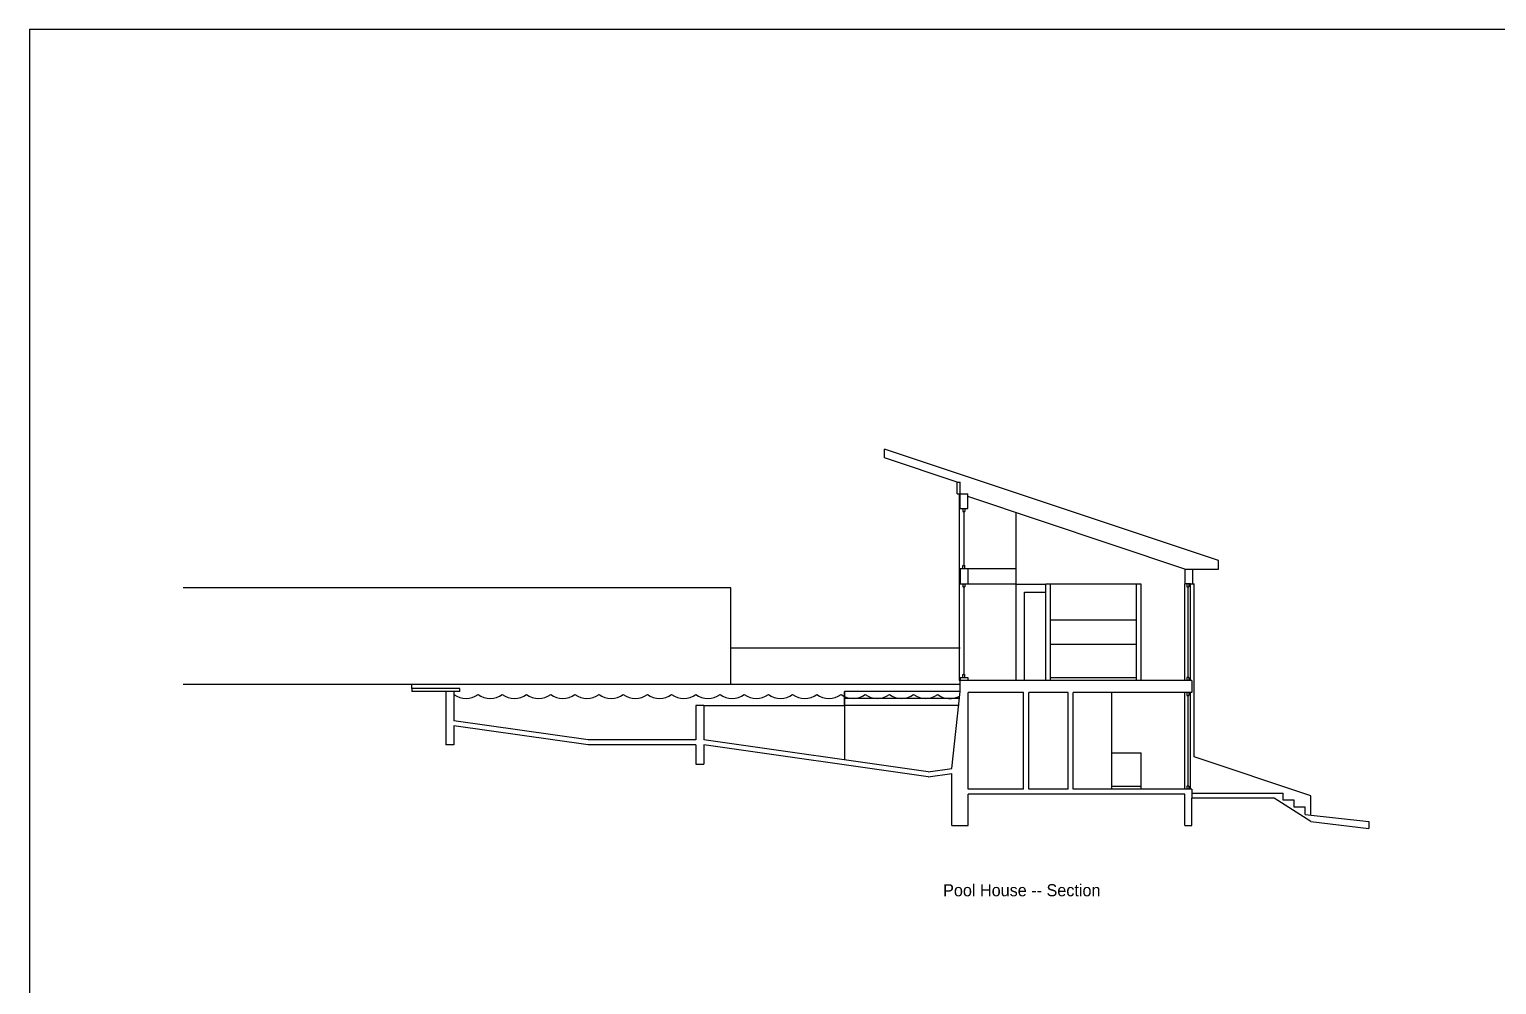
# Model space of a CAD drawing. Header units: inches. Extents: x 0 to 5835, y -2804 to 1896.
# Drawn here: x 0 to 1456, y 948 to 1896 of the extents above; entities that cross this region are included whole.
import ezdxf

# ---------------------------------------------------------------- set-up
doc = ezdxf.new("R2010")
doc.units = ezdxf.units.IN
doc.header["$LTSCALE"] = 8
doc.header["$MEASUREMENT"] = 0
for name, color, linetype in [('A-Elev', 7, 'CONTINUOUS'), ('A-walls', 7, 'CONTINUOUS'), ('construction', 160, 'CONTINUOUS')]:
    doc.layers.add(name, color=color, linetype=linetype)
doc.styles.get("Standard").update_dxf_attribs({"font": 'txt', "height": 0.2})

msp = doc.modelspace()

# ---------------------------------------------------------------- linework, layer by layer
at = {"layer": 'A-Elev'}
for p, q in [((848.5, 1470.9, 0), (848.5, 1479.5, 0)), ((1179.6, 1369.1, 0), (848.5, 1479.5, 0)), ((848.5, 1470.9, 0), (848.5, 1479.5, 0)), ((920.5, 1446.9, 0), (848.5, 1470.9, 0)), ((920.5, 1435.2, 0), (920.5, 1446.9, 0)), ((920.5, 1446.9, 0), (923.5, 1446.9, 0)), ((923.5, 1435.2, 0), (923.5, 1446.9, 0)), ((920.5, 1435.2, -0.4), (930.9, 1435.2, -0.4)), ((923.5, 1420.7, -0.4), (923.5, 1435.2, -0.4)), ((930.9, 1420.7, -0.4), (930.9, 1435.2, -0.4)), ((1146.4, 1360.5, 0), (930.9, 1432.4, 0)), ((923.5, 1420.7, -0.4), (930.9, 1420.7, -0.4)), ((926.2, 1420.7, -0.9), (926.2, 1417.7, -0.9)), ((926.2, 1417.7, -0.9), (928.2, 1417.7, -0.9)), ((927.2, 1417.7, -0.9), (927.2, 1364, -0.5)), ((928.2, 1420.7, -0.9), (928.2, 1417.7, -0.9)), ((1179.6, 1360.5, 0), (1179.6, 1369.1, 0)), ((923.5, 1361, 0), (930.9, 1361, 0)), ((923.5, 1361, 0), (923.5, 1346, 0)), ((926.2, 1361, -0.5), (926.2, 1364, -0.5)), ((926.2, 1364, -0.5), (928.2, 1364, -0.5)), ((928.2, 1361, -0.5), (928.2, 1364, -0.5)), ((930.9, 1361, 0), (930.9, 1346, 0)), ((1146.4, 1360.5, 0), (1146.4, 1346, 0)), ((1146.4, 1360.5, 0), (1153.9, 1360.5, 0)), ((1153.9, 1360.5, 0), (1153.9, 1346, 0)), ((1153.9, 1360.5, 0), (1179.6, 1360.5, 0)), ((923.5, 1346, 0), (930.9, 1346, 0)), ((926.2, 1346, -0.5), (926.2, 1343, -0.5)), ((926.2, 1343, -0.5), (928.2, 1343, -0.5)), ((927.2, 1343, -0.6), (927.2, 1256, 0.1)), ((928.2, 1346, -0.5), (928.2, 1343, -0.5)), ((1151.9, 1346, 64272.6), (1146.4, 1346, 64272.6)), ((1148.2, 1346, 64272.6), (1148.2, 1343, 64272.6)), ((1148.2, 1343, 64272.6), (1150.2, 1343, 64272.6)), ((1149.2, 1343, 64272.6), (1149.2, 1253, 64272.6)), ((1150.2, 1346, 64272.6), (1150.2, 1343, 64272.6)), ((1151.9, 1346, 64272.6), (1155.6, 1346, 75388.2)), ((923.5, 1253, -0.4), (923.5, 1250, -0.4)), ((923.5, 1253, -0.4), (930.9, 1253, -0.4)), ((926.2, 1253, -0.9), (926.2, 1256, -0.9)), ((926.2, 1256, -0.9), (928.2, 1256, -0.9)), ((928.2, 1253, -0.9), (928.2, 1256, -0.9)), ((930.9, 1253, -0.4), (930.9, 1250, -0.4)), ((1150.2, 1253, 64272.6), (1148.2, 1253, 64272.6)), ((1148.2, 1253, 64272.6), (1148.2, 1250, 64272.6)), ((1150.2, 1253, 64272.6), (1150.2, 1250, 64272.6)), ((427.2, 1242, 64272.6), (379.6, 1242, 64272.6)), ((379.6, 1242, 64272.6), (379.6, 1239, 64272.6)), ((427.2, 1239, 64272.6), (379.6, 1239, 64272.6)), ((413.2, 1239, 64272.6), (413.2, 1186, 64272.6)), ((421.2, 1239, 64272.6), (421.2, 1210, 64272.6)), ((427.2, 1239, 64272.6), (427.2, 1242, 64272.6)), ((915.3, 1162.7, 40241.2), (923.5, 1239, 64272.6)), ((1153.4, 1250, -0.4), (923.5, 1250, -0.4)), ((923.5, 1239, 64272.6), (923.5, 1250, 64272.6)), ((986.4, 1238, -0.4), (931.5, 1238, -0.4)), ((931.5, 1142.1, 40244.1), (931.5, 1238, 40238.3)), ((1030.4, 1238, -0.4), (991.4, 1238, -0.4)), ((1153.4, 1238, -0.4), (1035.4, 1238, -0.4)), ((1148.2, 1238, 40244.1), (1148.2, 1235, 40244.1)), ((1150.2, 1238, 40244.1), (1150.2, 1235, 40244.1)), ((1153.4, 1250, -0.4), (1153.4, 1238, -0.4)), ((669.2, 1225, 64272.6), (661.2, 1225, 64272.6)), ((661.2, 1225, 64272.6), (661.2, 1191, 64272.6)), ((669.2, 1225, 64272.6), (669.2, 1191, 64272.6)), ((1148.2, 1235, 40244.1), (1150.2, 1235, 40244.1)), ((1149.2, 1235, 40244.1), (1149.2, 1145.1, 40244.1)), ((554.5, 1191, 51254.3), (421.2, 1210, 64272.6)), ((554.5, 1186, 51254.3), (421.2, 1205, 64272.6)), ((421.2, 1205, 77290.8), (421.2, 1186, 77290.8)), ((421.2, 1186, 64272.6), (413.2, 1186, 64272.6)), ((661.2, 1191, 64272.6), (554.5, 1191, 64272.6)), ((661.2, 1186, 64272.6), (554.5, 1186, 64272.6)), ((661.2, 1186, 81930.8), (661.2, 1167, 81930.8)), ((891.6, 1159.3, 37921.2), (669.2, 1191, 59632.6)), ((891.6, 1154.3, 37921.2), (669.2, 1186, 59632.6)), ((669.2, 1186, 77290.8), (669.2, 1167, 77290.8)), ((661.2, 1167, 81930.8), (669.2, 1167, 77290.8)), ((891.6, 1159.3, 37921.2), (915.3, 1162.7, 40241.2)), ((891.6, 1154.3, 37921.2), (915.3, 1157.7, 40241.2)), ((915.3, 1105.9, 40241.2), (915.3, 1157.7, 40241.2)), ((986.4, 1142.1, 40244.1), (931.5, 1142.1, 40244.1)), ((1146.4, 1137.1, 40244.1), (931.5, 1137.1, 40244.1)), ((931.5, 1106.1, 40244.1), (931.5, 1137.1, 40244.1)), ((1030.4, 1142.1, 40244.1), (991.4, 1142.1, 40244.1)), ((1153.4, 1142.1, 40244.1), (1035.4, 1142.1, 40244.1)), ((1146.4, 1106.1, 40244.1), (1146.4, 1137.1, 40244.1)), ((1148.2, 1145.1, 40244.1), (1148.2, 1142.1, 40244.1)), ((1150.2, 1145.1, 40244.1), (1148.2, 1145.1, 40244.1)), ((1150.2, 1145.1, 40244.1), (1150.2, 1142.1, 40244.1)), ((1153.4, 1142.1, 64272.6), (1153.4, 1133.1, 64272.6)), ((1153.4, 1138.1, 40244.1), (1243.7, 1138.1, 40244.1)), ((1243.7, 1131.1, 40244.1), (1243.7, 1138.1, 40244.1)), ((1235, 1133.1, -9802.3), (1153.4, 1133.1, 64272.6)), ((1153.4, 1106.1, 64272.6), (1153.4, 1133.1, 64272.6)), ((1271.2, 1110.1, 96688.8), (1235, 1133.1, -9802.3)), ((1254.7, 1131.1, 31868.1), (1243.7, 1131.1, 40244.1)), ((1254.7, 1124.1, 31868.1), (1254.7, 1131.1, 31868.1)), ((1265.7, 1124.1, 64278.4), (1254.7, 1124.1, 31868.1)), ((1265.7, 1117.1, 64278.4), (1265.7, 1124.1, 64278.4)), ((1265.7, 1117.1, 64278.4), (1328.9, 1110.1, 64278.4)), ((1271.2, 1110.1, 64278.4), (1328.9, 1103.1, 64278.4)), ((1328.9, 1110.1, 64278.4), (1328.9, 1103.1, 64278.4)), ((915.3, 1106.1, 40244.1), (931.5, 1106.1, 40244.1)), ((1146.4, 1106.1, 40244.1), (1153.4, 1106.1, 40244.1))]:
    msp.add_line(p, q, dxfattribs=at)
at = {"layer": 'A-Elev', "color": 253}
for p, q in [((922.5, 1435.2, 0), (922.5, 1250, 0)), ((979.1, 1250, 0), (979.1, 1416.3, 0)), ((930.9, 1361, 0), (979.1, 1361, 0)), ((930.9, 1346, 0), (979.1, 1346, 0)), ((1146.4, 1250, 64272.6), (1146.4, 1346, 64272.6)), ((1151.9, 1250, 64272.6), (1151.9, 1346, 64272.6)), ((1155.6, 1174.1, 56548.9), (1155.6, 1346, 75523.4)), ((923.5, 1246, 64272.6), (152.6, 1246, 64272.6)), ((923.5, 1250, -0.4), (922.5, 1250, -0.4)), ((1073.9, 1142.1, 5.4), (1073.9, 1238, -0.4)), ((1146.4, 1142.1, 40250), (1146.4, 1238, 40244.1)), ((1151.9, 1142.1, 40250), (1151.9, 1238, 40244.1)), ((1271.2, 1135.5, 56548.9), (1155.6, 1174.1, 56548.9)), ((1271.2, 1116.5, 64278.4), (1271.2, 1135.5, 64278.4))]:
    msp.add_line(p, q, dxfattribs=at)
at = {"layer": 'A-Elev', "color": 252}
for p, q in [((695.9, 1342, 64272.6), (152.6, 1342, 64272.6)), ((695.9, 1246, 64272.6), (695.9, 1342, 64272.6)), ((979.1, 1345.5, 0), (1008.4, 1345.5, 0)), ((1102.9, 1345.5, 0), (1008.4, 1345.5, 0)), ((1008.4, 1250, 0), (1008.4, 1345.5, 0)), ((1012.9, 1250, 0), (1012.9, 1345.5, 0)), ((1098.4, 1250, 0), (1098.4, 1345.5, 0)), ((1102.9, 1250, 0), (1102.9, 1345.5, 0)), ((987.1, 1337.5, 0), (1008.4, 1337.5, 0)), ((987.1, 1250, 0), (987.1, 1337.5, 0)), ((1012.9, 1310, 0), (1098.4, 1310, 0)), ((923.5, 1282, 64272.6), (695.9, 1282, 64272.6)), ((1012.9, 1286, 0), (1098.4, 1286, 0)), ((1012.9, 1253, 0), (1098.4, 1253, 0)), ((379.6, 1242, 64272.6), (379.6, 1246, 64272.6)), ((923.5, 1239, 64272.6), (808.7, 1239, 64272.6)), ((808.7, 1225, 64272.6), (808.7, 1239, 64272.6)), ((808.7, 1239, 64272.6), (808.7, 1171.1, 64272.6)), ((669.2, 1225, 64272.6), (808.7, 1225, 64272.6)), ((922.9, 1232, 64272.6), (808.7, 1232, 64272.6)), ((922.3, 1225, 64272.6), (808.7, 1225, 64272.6)), ((1073.9, 1178.1, 0), (1102.9, 1178.1, 0)), ((1102.9, 1142.1, 0), (1102.9, 1178.1, 0)), ((1073.9, 1145.1, 0), (1102.9, 1145.1, 0))]:
    msp.add_line(p, q, dxfattribs=at)
at = {"layer": 'A-Elev', "color": 7}
for p, q in [((986.4, 1142.1, 5.4), (986.4, 1238, -0.4)), ((991.4, 1142.1, 5.4), (991.4, 1238, -0.4)), ((1030.4, 1142.1, 5.4), (1030.4, 1238, -0.4)), ((1035.4, 1142.1, 5.4), (1035.4, 1238, -0.4))]:
    msp.add_line(p, q, dxfattribs=at)
at = {"layer": 'A-Elev', "color": 5}
for centre, end in [((433.2, 1252, 64272.6), 306.8699), ((457.2, 1252, 64272.6), 306.8699), ((481.2, 1252, 64272.6), 306.8699), ((505.2, 1252, 64272.6), 306.8699), ((529.2, 1252, 64272.6), 306.8699), ((553.2, 1252, 64272.6), 306.8699), ((577.2, 1252, 64272.6), 306.8699), ((601.2, 1252, 64272.6), 306.8699), ((625.2, 1252, 64272.6), 306.8699), ((649.2, 1252, 64272.6), 306.8699), ((673.2, 1252, 64272.6), 306.8699), ((697.2, 1252, 64272.6), 306.8699), ((721.2, 1252, 64272.6), 306.8699), ((745.2, 1252, 64272.6), 306.8699), ((769.2, 1252, 64272.6), 306.8699), ((793.2, 1252, 64272.6), 306.8699), ((817.2, 1252, 64272.6), 306.8699), ((841.2, 1252, 64272.6), 306.8699), ((865.2, 1252, 64272.6), 306.8699), ((889.2, 1252, 64272.6), 306.8699), ((913.2, 1252, 64272.6), 299.2614)]:
    msp.add_arc(centre, 20, 233.1301, end, dxfattribs=at)
at = {"layer": 'construction'}
for q in [(3647.1, 1896.2), (0, 0)]:
    msp.add_line((0, 1896.2), q, dxfattribs=at)

# ---------------------------------------------------------------- texts
at = {"layer": 'A-walls'}
msp.add_text('Pool House -- Section', height=12, rotation=360, dxfattribs=at).set_placement((906.5, 1035.8, -16752))

doc.saveas('drawing.dxf')
